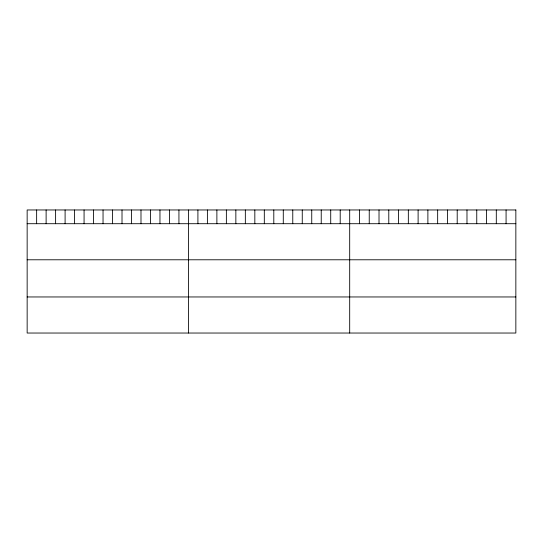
<?xml version="1.0" encoding="UTF-8"?>
<svg xmlns="http://www.w3.org/2000/svg" width="543" height="543" viewBox="0 0 543 543"><rect width="100%" height="100%" fill="white"/><g stroke="black" fill="none" stroke-linecap="round" stroke-linejoin="round"><path stroke-width="0.81" d="M27.15 223.709L515.85 223.709M27.15 259.785L515.85 259.785M27.15 296.96L515.85 296.96M506.076 209.965L506.076 223.709M496.302 209.965L496.302 223.709M486.528 209.965L486.528 223.709M476.754 209.965L476.754 223.709M466.98 209.965L466.98 223.709M457.206 209.965L457.206 223.709M447.432 209.965L447.432 223.709M437.658 209.965L437.658 223.709M427.884 209.965L427.884 223.709M418.11 209.965L418.11 223.709M408.336 209.965L408.336 223.709M398.562 209.965L398.562 223.709M388.788 209.965L388.788 223.709M379.014 209.965L379.014 223.709M369.24 209.965L369.24 223.709M359.466 209.965L359.466 223.709M349.692 209.965L349.692 333.035M340.203 209.965L340.203 223.709M330.721 209.965L330.721 223.709M321.232 209.965L321.232 223.709M311.743 209.965L311.743 223.709M302.261 209.965L302.261 223.709M292.772 209.965L292.772 223.709M283.283 209.965L283.283 223.709M273.801 209.965L273.801 223.709M264.312 209.965L264.312 223.709M254.83 209.965L254.83 223.709M245.341 209.965L245.341 223.709M235.852 209.965L235.852 223.709M226.37 209.965L226.37 223.709M216.881 209.965L216.881 223.709M207.392 209.965L207.392 223.709M197.91 209.965L197.91 223.709M188.421 209.965L188.421 333.035M178.932 209.965L178.932 223.709M169.45 209.965L169.45 223.709M159.961 209.965L159.961 223.709M150.472 209.965L150.472 223.709M140.99 209.965L140.99 223.709M131.501 209.965L131.501 223.709M122.012 209.965L122.012 223.709M112.53 209.965L112.53 223.709M103.041 209.965L103.041 223.709M93.559 209.965L93.559 223.709M84.07 209.965L84.07 223.709M74.581 209.965L74.581 223.709M65.099 209.965L65.099 223.709M55.61 209.965L55.61 223.709M46.121 209.965L46.121 223.709M36.639 209.965L36.639 223.709M515.85 209.965L27.15 209.965L27.15 333.035L515.85 333.035L515.85 209.965"/></g></svg>
